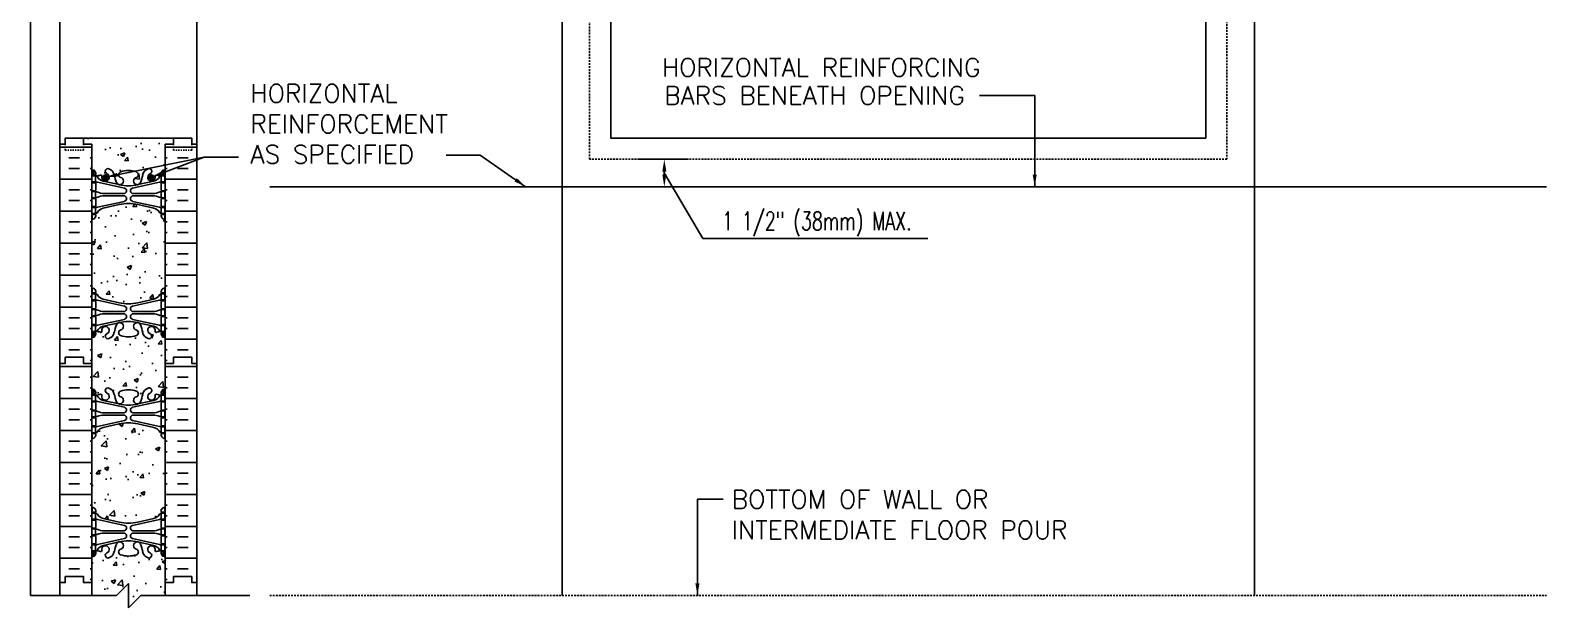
# Model space of a CAD drawing. Header units: inches. Extents: x 637 to 765, y 173 to 308.
# Drawn here: x 638.1 to 762.6, y 173.2 to 220.6 of the extents above; entities that cross this region are included whole.
import ezdxf
from ezdxf.enums import TextEntityAlignment as Align

# ---------------------------------------------------------------- set-up
doc = ezdxf.new("R2010")
doc.units = ezdxf.units.IN
doc.header["$LTSCALE"] = 0.05
doc.header["$MEASUREMENT"] = 0
doc.linetypes.add('DASHED2', pattern=[0.375, 0.25, -0.125])
doc.linetypes.add('HIDDEN2', pattern=[0.1875, 0.125, -0.0625])
for name, color, linetype in [('HATCH', 12, 'Continuous'), ('line25', 2, 'Continuous'), ('LINE3', 3, 'Continuous'), ('LINE9', 9, 'Continuous'), ('TEXT', 12, 'Continuous'), ('Web_Edge', 9, 'Continuous')]:
    doc.layers.add(name, color=color, linetype=linetype)
doc.styles.add('DIM', font='romans.shx', dxfattribs={"width": 0.7})
doc.styles.add('ROMANS', font='romans.shx', dxfattribs={"height": 1.5})
doc.styles.get("Standard").update_dxf_attribs({"font": 'romans.shx', "height": 0.75})
doc.dimstyles.new('ext_24', dxfattribs={"dimscale": 24, "dimtxt": 0.0625, "dimasz": 1, "dimexe": 2, "dimexo": 0.0625, "dimgap": 0.09375, "dimtad": 1, "dimdec": 1, "dimzin": 3, "dimdsep": 46, "dimlunit": 4, "dimtxsty": 'DIM', "dimcen": 0.09, "dimdle": 0.09375, "dimclrt": 12, "dimadec": 0, "dimazin": 0, "dimtfac": 1, "dimtdec": 1, "dimtmove": 2, "dimatfit": 3, "dimfxl": 0, "dimfrac": 2, "dimtolj": 1, "dimtzin": 0, "dimarcsym": 0})

msp = doc.modelspace()

# ---------------------------------------------------------------- hatches: boundary and pattern name
at = {"layer": 'HATCH'}
h = msp.add_hatch(dxfattribs=at)
h.set_pattern_fill('INSUL', color=256, scale=7, style=0)
h.set_pattern_definition([(0, (-2283.0335, -203.7268), (0, 2.625), []), (0, (-2283.0335, -202.8518), (0, 2.625), [0.875, -0.875]), (0, (-2283.0335, -201.9768), (0, 2.625), [0.875, -0.875])])
h.paths.add_polyline_path([(640.5, 193.28), (640.94, 193.28), (640.94, 193.78), (642.44, 193.78), (642.44, 193.28), (643.13, 193.28), (643.13, 211.28), (642.44, 211.28), (642.44, 211.78), (640.94, 211.78), (640.94, 211.28), (640.5, 211.28)])
h = msp.add_hatch(dxfattribs=at)
h.set_pattern_fill('AR-CONC', color=256, scale=0.5)
h.set_pattern_definition([(50, (0, 0), (3.586301, -0.313761), [0.375, -4.125]), (355, (0, 0), (-0.693757, 3.76096), [0.3, -3.3]), (100.45144, (0.299, -0.026), (2.892544, 3.4472), [0.3187, -3.50571]), (46.1842, (0, 1), (5.336207, -0.827596), [0.5625, -6.1875]), (96.6356, (0.4447, 0.931), (4.67331, 4.870593), [0.47805, -5.25857]), (351.1842, (0, 1), (4.67331, 4.870593), [0.45, -4.95]), (21, (0.5, 0.75), (2.984535, -2.013094), [0.375, -4.125]), (326, (0.5, 0.75), (1.216577, 3.62575), [0.3, -3.3]), (71.45144, (0.7487, 0.5822), (4.201112, 1.612656), [0.3187, -3.50571]), (37.5, (0, 0), (0.0607993, 1.6644693), [0, -3.26, 0, -3.35, 0, -3.3125]), (7.5, (0, 0), (1.3153477, 1.9720586), [0, -1.91, 0, -3.185, 0, -1.2625]), (327.5, (-1.115, 0), (2.6691122, -0.1127744), [0, -1.25, 0, -3.9, 0, -5.175]), (317.5, (-1.615, 0), (2.915931, 0.500525), [0, -1.625, 0, -2.59, 0, -3.675])])
h.paths.add_polyline_path([(649.13, 211.28), (649.82, 211.28), (649.82, 211.78), (642.44, 211.78), (642.44, 211.28), (643.13, 211.28), (643.13, 209.19, 0.064398), (643.24, 209.13), (643.33, 209.13), (643.33, 209.09, -0.249069), (643.44, 208.88), (643.44, 208.81, -0.414214), (643.38, 208.75), (643.33, 208.75), (643.33, 208.68), (643.43, 208.68, 0.10046), (643.83, 208.74, -0.601435), (643.95, 208.63, 2.182095), (644.36, 208.84, -1), (644.52, 209.25, -0.24438), (644.97, 208.73, 0.053157), (645.13, 208.12, 0.223253), (645.33, 207.95), (645.35, 207.95, 0.955472), (645.49, 208.54, -0.735593), (645.48, 209, -0.082755), (646.13, 209.11, -0.082755), (646.78, 209, -0.735593), (646.76, 208.54, 0.955472), (646.9, 207.95), (646.92, 207.95, 0.223253), (647.12, 208.12, 0.053157), (647.29, 208.73, -0.24438), (647.74, 209.25, -1), (647.9, 208.84, 2.182095), (648.31, 208.63, -0.601435), (648.43, 208.74, 0.10046), (648.82, 208.68), (648.93, 208.68), (648.93, 208.75), (648.88, 208.75, -0.414214), (648.82, 208.81), (648.82, 208.88, -0.249069), (648.93, 209.09), (648.93, 209.13), (649.02, 209.13, 0.064398), (649.13, 209.19)])
h.paths.add_polyline_path([(648.2, 208.56, -1), (647.83, 208.56, -1)], flags=16)
h.paths.add_polyline_path([(644.43, 208.56, -1), (644.06, 208.56, -1)], flags=16)
h.paths.add_polyline_path([(649.13, 205.06, 0.082415), (648.98, 205.14, -0.317837), (648.82, 205.38), (648.82, 205.45, -0.414214), (648.88, 205.51), (648.93, 205.51), (648.93, 205.58), (648.82, 205.58, -0.188973), (648.67, 205.67, 0.196323), (648.22, 206.02), (646.9, 206.31, 0.057795), (646.13, 206.4, 0.057795), (645.36, 206.31), (644.04, 206.02, 0.196323), (643.59, 205.67, -0.188973), (643.43, 205.58), (643.33, 205.58), (643.33, 205.51), (643.38, 205.51, -0.414214), (643.44, 205.45), (643.44, 205.38, -0.317837), (643.27, 205.14, 0.082415), (643.13, 205.06), (643.13, 199.5, 0.082415), (643.27, 199.42, -0.317837), (643.44, 199.19), (643.44, 199.12, -0.414214), (643.38, 199.06), (643.33, 199.06), (643.33, 198.99), (643.43, 198.99, -0.188973), (643.59, 198.89, 0.196323), (644.04, 198.55), (645.36, 198.25, 0.057795), (646.13, 198.17, 0.057795), (646.9, 198.25), (648.22, 198.55, 0.196323), (648.67, 198.89, -0.188973), (648.82, 198.99), (648.93, 198.99), (648.93, 199.06), (648.88, 199.06, -0.414214), (648.82, 199.12), (648.82, 199.19, -0.317837), (648.98, 199.42, 0.082415), (649.13, 199.5)])
h.paths.add_polyline_path([(649.13, 195.37, 0.064398), (649.02, 195.44), (648.93, 195.44), (648.93, 195.48, -0.249069), (648.82, 195.69), (648.82, 195.75, -0.414214), (648.88, 195.82), (648.93, 195.82), (648.93, 195.89), (648.82, 195.89, 0.10046), (648.43, 195.83, -0.601435), (648.31, 195.93, 2.182095), (647.9, 195.72, -1), (647.74, 195.31, -0.24438), (647.29, 195.83, 0.053157), (647.12, 196.45, 1.553132), (646.76, 196.02, -0.735593), (646.78, 195.57, -0.082755), (646.13, 195.46, -0.082755), (645.48, 195.57, -0.735593), (645.49, 196.02, 1.553132), (645.13, 196.45, 0.053157), (644.97, 195.83, -0.24438), (644.52, 195.31, -1), (644.36, 195.72, 2.182095), (643.95, 195.93, -0.601435), (643.83, 195.83, 0.10046), (643.43, 195.89), (643.33, 195.89), (643.33, 195.82), (643.38, 195.82, -0.414214), (643.44, 195.75), (643.44, 195.69, -0.249069), (643.33, 195.48), (643.33, 195.44), (643.24, 195.44, 0.064398), (643.13, 195.37), (643.13, 191.19, 0.064398), (643.24, 191.13), (643.33, 191.13), (643.33, 191.09, -0.249069), (643.44, 190.88), (643.44, 190.81, -0.414214), (643.38, 190.75), (643.33, 190.75), (643.33, 190.68), (643.43, 190.68, 0.10046), (643.83, 190.74, -0.601435), (643.95, 190.63, 2.182095), (644.36, 190.84, -1), (644.52, 191.25, -0.24438), (644.97, 190.73, 0.053157), (645.13, 190.12, 1.553132), (645.49, 190.54, -0.735593), (645.48, 191, -0.082755), (646.13, 191.11, -0.082755), (646.78, 191, -0.735593), (646.76, 190.54, 1.553132), (647.12, 190.12, 0.053157), (647.29, 190.73, -0.24438), (647.74, 191.25, -1), (647.9, 190.84, 2.182095), (648.31, 190.63, -0.601435), (648.43, 190.74, 0.10046), (648.82, 190.68), (648.93, 190.68), (648.93, 190.75), (648.88, 190.75, -0.414214), (648.82, 190.81), (648.82, 190.88, -0.249069), (648.93, 191.09), (648.93, 191.13), (649.02, 191.13, 0.064398), (649.13, 191.19)])
h.paths.add_polyline_path([(649.13, 187.06, 0.082415), (648.98, 187.14, -0.317837), (648.82, 187.38), (648.82, 187.45, -0.414214), (648.88, 187.51), (648.93, 187.51), (648.93, 187.58), (648.82, 187.58, -0.188973), (648.67, 187.67, 0.196323), (648.22, 188.02), (646.9, 188.31, 0.057795), (646.13, 188.4, 0.057795), (645.36, 188.31), (644.04, 188.02, 0.196323), (643.59, 187.67, -0.188973), (643.43, 187.58), (643.33, 187.58), (643.33, 187.51), (643.38, 187.51, -0.414214), (643.44, 187.45), (643.44, 187.38, -0.317837), (643.27, 187.14, 0.082415), (643.13, 187.06), (643.13, 181.5, 0.082415), (643.27, 181.42, -0.317837), (643.44, 181.19), (643.44, 181.12, -0.414214), (643.38, 181.06), (643.33, 181.06), (643.33, 180.99), (643.43, 180.99, -0.188973), (643.59, 180.89, 0.196323), (644.04, 180.55), (645.36, 180.25, 0.057795), (646.13, 180.17, 0.057795), (646.9, 180.25), (648.22, 180.55, 0.196323), (648.67, 180.89, -0.188973), (648.82, 180.99), (648.93, 180.99), (648.93, 181.06), (648.88, 181.06, -0.414214), (648.82, 181.12), (648.82, 181.19, -0.317837), (648.98, 181.42, 0.082415), (649.13, 181.5)])
h.paths.add_polyline_path([(649.13, 177.37, 0.064398), (649.02, 177.44), (648.93, 177.44), (648.93, 177.48, -0.249069), (648.82, 177.69), (648.82, 177.75, -0.414214), (648.88, 177.82), (648.93, 177.82), (648.93, 177.89), (648.82, 177.89, 0.10046), (648.43, 177.83, -0.601435), (648.31, 177.93, 2.182095), (647.9, 177.72, -1), (647.74, 177.31, -0.24438), (647.29, 177.83, 0.053157), (647.12, 178.45, 1.553132), (646.76, 178.02, -0.735593), (646.78, 177.57, -0.082755), (646.13, 177.46, -0.082755), (645.48, 177.57, -0.735593), (645.49, 178.02, 1.553132), (645.13, 178.45, 0.053157), (644.97, 177.83, -0.24438), (644.52, 177.31, -1), (644.36, 177.72, 2.182095), (643.95, 177.93, -0.601435), (643.83, 177.83, 0.10046), (643.43, 177.89), (643.33, 177.89), (643.33, 177.82), (643.38, 177.82, -0.414214), (643.44, 177.75), (643.44, 177.69, -0.249069), (643.33, 177.48), (643.33, 177.44), (643.24, 177.44, 0.064398), (643.13, 177.37), (643.13, 174.22), (645.13, 174.22), (646.13, 175.22), (646.13, 173.22), (647.13, 174.22), (649.13, 174.22)])
h = msp.add_hatch(dxfattribs=at)
h.set_pattern_fill('INSUL', color=256, scale=7, style=0)
h.set_pattern_definition([(180, (3575.2896, -203.7268), (0, 2.625), []), (180, (3575.2896, -202.8518), (0, 2.625), [0.875, -0.875]), (180, (3575.2896, -201.9768), (0, 2.625), [0.875, -0.875])])
h.paths.add_polyline_path([(651.75, 193.28), (651.32, 193.28), (651.32, 193.78), (649.82, 193.78), (649.82, 193.28), (649.13, 193.28), (649.13, 211.28), (649.82, 211.28), (649.82, 211.78), (651.32, 211.78), (651.32, 211.28), (651.75, 211.28)])
h = msp.add_hatch(dxfattribs=at)
h.set_pattern_fill('INSUL', color=256, scale=7, style=0)
h.set_pattern_definition([(0, (-2283.0335, -221.7268), (0, 2.625), []), (0, (-2283.0335, -220.8518), (0, 2.625), [0.875, -0.875]), (0, (-2283.0335, -219.9768), (0, 2.625), [0.875, -0.875])])
h.paths.add_polyline_path([(640.5, 175.28), (640.94, 175.28), (640.94, 175.78), (642.44, 175.78), (642.44, 175.28), (643.13, 175.28), (643.13, 193.28), (642.44, 193.28), (642.44, 193.78), (640.94, 193.78), (640.94, 193.28), (640.5, 193.28)])
h = msp.add_hatch(dxfattribs=at)
h.set_pattern_fill('INSUL', color=256, scale=7, style=0)
h.set_pattern_definition([(180, (3575.2896, -221.7268), (0, 2.625), []), (180, (3575.2896, -220.8518), (0, 2.625), [0.875, -0.875]), (180, (3575.2896, -219.9768), (0, 2.625), [0.875, -0.875])])
h.paths.add_polyline_path([(651.75, 175.28), (651.32, 175.28), (651.32, 175.78), (649.82, 175.78), (649.82, 175.28), (649.13, 175.28), (649.13, 193.28), (649.82, 193.28), (649.82, 193.78), (651.32, 193.78), (651.32, 193.28), (651.75, 193.28)])
at = {"layer": 'LINE3'}
for points in [[(644.43, 208.56, 1), (644.06, 208.56, 1)], [(648.2, 208.56, 1), (647.83, 208.56, 1)]]:
    msp.add_hatch(color=9, dxfattribs=at).paths.add_polyline_path(points)

# ---------------------------------------------------------------- linework, layer by layer
at = {"color": 12}
for p, q in [((640.5, 260.65), (640.5, 211.28)), ((651.75, 260.65), (651.75, 211.28)), ((642.44, 211.78), (649.82, 211.78))]:
    msp.add_line(p, q, dxfattribs=at)
at = {"layer": 'line25'}
for p, q in [((640.5, 174.22), (640.5, 211.28)), ((643.13, 211.28), (643.13, 174.22)), ((649.13, 174.22), (649.13, 211.28)), ((651.75, 174.22), (651.75, 211.28))]:
    msp.add_line(p, q, dxfattribs=at)
at = {"layer": 'line25', "color": 9, "linetype": 'HIDDEN2', "ltscale": 24}
msp.add_line((657.73, 174.22), (762.59, 174.22), dxfattribs=at)
msp.add_lwpolyline([(683.98, 262.4), (736.34, 262.4), (736.34, 210.03), (683.98, 210.03)], close=True, dxfattribs=at)
at = {"layer": 'line25'}
msp.add_lwpolyline([(685.73, 260.65), (734.59, 260.65), (734.59, 211.78), (685.73, 211.78)], close=True, dxfattribs=at)
for points in [[(640.5, 211.28), (640.94, 211.28), (640.94, 211.78), (642.44, 211.78), (642.44, 211.28), (643.13, 211.28)], [(651.75, 211.28), (651.32, 211.28), (651.32, 211.78), (649.82, 211.78), (649.82, 211.28), (649.13, 211.28)], [(643.13, 193.28), (642.44, 193.28), (642.44, 193.78), (640.94, 193.78), (640.94, 193.28), (640.5, 193.28)], [(649.13, 193.28), (649.82, 193.28), (649.82, 193.78), (651.32, 193.78), (651.32, 193.28), (651.75, 193.28)], [(643.13, 175.28), (642.44, 175.28), (642.44, 175.78), (640.94, 175.78), (640.94, 175.28), (640.5, 175.28)], [(649.13, 175.28), (649.82, 175.28), (649.82, 175.78), (651.32, 175.78), (651.32, 175.28), (651.75, 175.28)]]:
    msp.add_lwpolyline(points, dxfattribs=at)
at = {"layer": 'LINE3', "color": 5}
for p, q in [((738.59, 174.22), (738.59, 282.22)), ((681.73, 174.22), (681.73, 274.69)), ((657.73, 207.78), (762.59, 207.78))]:
    msp.add_line(p, q, dxfattribs=at)
at = {"layer": 'LINE3', "color": 9}
for centre in [(644.24, 208.56), (648.01, 208.56)]:
    msp.add_circle(centre, 0.188, dxfattribs=at)
at = {"layer": 'LINE9'}
for p, q in [((638.07, 233.08), (638.07, 174.22)), ((645.13, 174.22), (646.13, 175.22)), ((646.13, 175.22), (646.13, 173.22)), ((638.07, 174.22), (645.13, 174.22)), ((646.13, 173.22), (647.13, 174.22)), ((647.13, 174.22), (656.1, 174.22))]:
    msp.add_line(p, q, dxfattribs=at)
at = {"layer": 'LINE9', "linetype": 'DASHED2', "ltscale": 0.15}
for points in [[(640.94, 211.28), (640.94, 211.28), (640.94, 210.78), (642.44, 210.78), (642.44, 211.28), (642.44, 211.28)], [(649.82, 211.28), (649.82, 211.28), (649.82, 210.78), (651.32, 210.78), (651.32, 211.28), (651.32, 211.28)]]:
    msp.add_lwpolyline(points, dxfattribs=at)
at = {"layer": 'TEXT'}
for p, q in [((688.06, 210.03), (692.13, 210.03)), ((690.13, 208.78), (690.13, 209.03)), ((688.06, 207.78), (692.13, 207.78))]:
    msp.add_line(p, q, dxfattribs=at)
at = {"layer": 'TEXT', "color": 12}
for p, q in [((690.13, 208.91), (693.3, 203.53)), ((693.3, 203.53), (711.77, 203.53))]:
    msp.add_line(p, q, dxfattribs=at)
at = {"layer": 'TEXT'}
for points in [[(689.97, 209.03), (690.3, 209.03), (690.13, 210.03)], [(689.97, 208.78), (690.3, 208.78), (690.13, 207.78)]]:
    msp.add_solid(points, dxfattribs=at)
at = {"layer": 'Web_Edge', "color": 12}
for p, q in [((643.13, 208.85), (643.17, 208.85)), ((643.13, 208.75), (643.38, 208.75)), ((643.13, 208.11), (643.38, 208.11)), ((643.24, 209.13), (643.33, 209.13)), ((643.24, 208.75), (643.24, 208.68)), ((643.24, 208.18), (643.24, 208.11)), ((643.33, 209.13), (643.33, 209.09)), ((643.33, 208.75), (643.33, 208.68)), ((643.33, 208.18), (643.33, 208.11)), ((643.44, 208.88), (643.44, 208.81)), ((643.44, 208.05), (643.44, 207.51)), ((643.58, 208.16), (645.79, 207.67)), ((644.04, 208.24), (645.36, 207.95)), ((648.68, 208.16), (646.47, 207.67)), ((648.22, 208.24), (646.9, 207.95)), ((648.82, 208.88), (648.82, 208.81)), ((648.82, 208.05), (648.82, 207.51)), ((649.13, 208.75), (648.88, 208.75)), ((649.13, 208.11), (648.88, 208.11)), ((649.02, 209.13), (648.93, 209.13)), ((648.93, 209.13), (648.93, 209.09)), ((648.93, 208.75), (648.93, 208.68)), ((648.93, 208.18), (648.93, 208.11)), ((649.02, 208.75), (649.02, 208.68)), ((649.02, 208.18), (649.02, 208.11)), ((649.13, 208.85), (649.09, 208.85)), ((643.13, 207.45), (643.38, 207.45)), ((643.13, 206.81), (643.38, 206.81)), ((643.24, 207.45), (643.24, 207.38)), ((643.24, 206.88), (643.24, 206.81)), ((643.33, 207.45), (643.33, 207.38)), ((643.33, 206.88), (643.33, 206.81)), ((643.44, 206.75), (643.44, 206.21)), ((644.14, 207.22), (645.74, 207.22)), ((644.14, 207.04), (645.74, 207.04)), ((648.11, 207.22), (646.52, 207.22)), ((648.11, 207.04), (646.52, 207.04)), ((648.82, 206.75), (648.82, 206.21)), ((649.13, 207.45), (648.88, 207.45)), ((649.13, 206.81), (648.88, 206.81)), ((648.93, 207.45), (648.93, 207.38)), ((648.93, 206.88), (648.93, 206.81)), ((649.02, 207.45), (649.02, 207.38)), ((649.02, 206.88), (649.02, 206.81)), ((643.13, 206.15), (643.38, 206.15)), ((643.13, 205.51), (643.38, 205.51)), ((643.24, 206.15), (643.24, 206.08)), ((643.24, 205.58), (643.24, 205.51)), ((643.33, 206.15), (643.33, 206.08)), ((643.33, 205.58), (643.33, 205.51)), ((643.58, 206.1), (645.79, 206.58)), ((644.04, 206.02), (645.36, 206.31)), ((648.68, 206.1), (646.47, 206.58)), ((648.22, 206.02), (646.9, 206.31)), ((649.13, 206.15), (648.88, 206.15)), ((649.13, 205.51), (648.88, 205.51)), ((648.93, 206.15), (648.93, 206.08)), ((648.93, 205.58), (648.93, 205.51)), ((649.02, 206.15), (649.02, 206.08)), ((649.02, 205.58), (649.02, 205.51)), ((643.14, 205.39), (643.14, 205.2)), ((643.44, 205.38), (643.44, 205.45)), ((648.82, 205.38), (648.82, 205.45)), ((649.12, 205.39), (649.12, 205.2)), ((643.14, 199.18), (643.14, 199.36)), ((649.12, 199.18), (649.12, 199.36)), ((643.13, 199.06), (643.38, 199.06)), ((643.13, 198.42), (643.38, 198.42)), ((643.24, 198.99), (643.24, 199.06)), ((643.24, 198.42), (643.24, 198.49)), ((643.33, 198.99), (643.33, 199.06)), ((643.33, 198.42), (643.33, 198.49)), ((643.44, 199.19), (643.44, 199.12)), ((643.44, 197.82), (643.44, 198.35)), ((643.58, 198.46), (645.79, 197.98)), ((644.04, 198.55), (645.36, 198.25)), ((648.68, 198.46), (646.47, 197.98)), ((648.22, 198.55), (646.9, 198.25)), ((648.82, 199.19), (648.82, 199.12)), ((648.82, 197.82), (648.82, 198.35)), ((649.13, 199.06), (648.88, 199.06)), ((649.13, 198.42), (648.88, 198.42)), ((648.93, 198.99), (648.93, 199.06)), ((648.93, 198.42), (648.93, 198.49)), ((649.02, 198.99), (649.02, 199.06)), ((649.02, 198.42), (649.02, 198.49)), ((643.13, 197.76), (643.38, 197.76)), ((643.13, 197.12), (643.38, 197.12)), ((643.24, 197.69), (643.24, 197.76)), ((643.24, 197.12), (643.24, 197.19)), ((643.33, 197.69), (643.33, 197.76)), ((643.33, 197.12), (643.33, 197.19)), ((643.44, 196.52), (643.44, 197.05)), ((643.58, 196.41), (645.79, 196.89)), ((644.14, 197.53), (645.74, 197.53)), ((644.14, 197.35), (645.74, 197.35)), ((648.68, 196.41), (646.47, 196.89)), ((648.11, 197.53), (646.52, 197.53)), ((648.11, 197.35), (646.52, 197.35)), ((648.82, 196.52), (648.82, 197.05)), ((649.13, 197.76), (648.88, 197.76)), ((649.13, 197.12), (648.88, 197.12)), ((648.93, 197.69), (648.93, 197.76)), ((648.93, 197.12), (648.93, 197.19)), ((649.02, 197.69), (649.02, 197.76)), ((649.02, 197.12), (649.02, 197.19)), ((643.13, 196.46), (643.38, 196.46)), ((643.13, 195.82), (643.38, 195.82)), ((643.13, 195.72), (643.17, 195.72)), ((643.24, 196.39), (643.24, 196.46)), ((643.24, 195.82), (643.24, 195.89)), ((643.33, 196.39), (643.33, 196.46)), ((643.33, 195.82), (643.33, 195.89)), ((643.44, 195.69), (643.44, 195.75)), ((644.04, 196.33), (645.36, 196.62)), ((648.22, 196.33), (646.9, 196.62)), ((648.82, 195.69), (648.82, 195.75)), ((649.13, 196.46), (648.88, 196.46)), ((649.13, 195.82), (648.88, 195.82)), ((648.93, 196.39), (648.93, 196.46)), ((648.93, 195.82), (648.93, 195.89)), ((649.02, 196.39), (649.02, 196.46)), ((649.02, 195.82), (649.02, 195.89)), ((649.13, 195.72), (649.09, 195.72)), ((643.24, 195.44), (643.33, 195.44)), ((643.33, 195.44), (643.33, 195.48)), ((648.93, 195.44), (648.93, 195.48)), ((649.02, 195.44), (648.93, 195.44)), ((643.13, 190.85), (643.17, 190.85)), ((643.13, 190.75), (643.38, 190.75)), ((643.24, 191.13), (643.33, 191.13)), ((643.24, 190.75), (643.24, 190.68)), ((643.33, 191.13), (643.33, 191.09)), ((643.33, 190.75), (643.33, 190.68)), ((643.44, 190.88), (643.44, 190.81)), ((648.82, 190.88), (648.82, 190.81)), ((649.13, 190.75), (648.88, 190.75)), ((649.02, 191.13), (648.93, 191.13)), ((648.93, 191.13), (648.93, 191.09)), ((648.93, 190.75), (648.93, 190.68)), ((649.02, 190.75), (649.02, 190.68)), ((649.13, 190.85), (649.09, 190.85)), ((643.13, 190.11), (643.38, 190.11)), ((643.13, 189.45), (643.38, 189.45)), ((643.24, 190.18), (643.24, 190.11)), ((643.24, 189.45), (643.24, 189.38)), ((643.33, 190.18), (643.33, 190.11)), ((643.33, 189.45), (643.33, 189.38)), ((643.44, 190.05), (643.44, 189.51)), ((643.58, 190.16), (645.79, 189.67)), ((644.04, 190.24), (645.36, 189.95)), ((648.68, 190.16), (646.47, 189.67)), ((648.22, 190.24), (646.9, 189.95)), ((648.82, 190.05), (648.82, 189.51)), ((649.13, 190.11), (648.88, 190.11)), ((649.13, 189.45), (648.88, 189.45)), ((648.93, 190.18), (648.93, 190.11)), ((648.93, 189.45), (648.93, 189.38)), ((649.02, 190.18), (649.02, 190.11)), ((649.02, 189.45), (649.02, 189.38)), ((643.13, 188.81), (643.38, 188.81)), ((643.13, 188.15), (643.38, 188.15)), ((643.24, 188.88), (643.24, 188.81)), ((643.24, 188.15), (643.24, 188.08)), ((643.33, 188.88), (643.33, 188.81)), ((643.33, 188.15), (643.33, 188.08)), ((643.44, 188.75), (643.44, 188.21)), ((643.58, 188.1), (645.79, 188.58)), ((644.04, 188.02), (645.36, 188.31)), ((644.14, 189.22), (645.74, 189.22)), ((644.14, 189.04), (645.74, 189.04)), ((648.68, 188.1), (646.47, 188.58)), ((648.11, 189.22), (646.52, 189.22)), ((648.11, 189.04), (646.52, 189.04)), ((648.22, 188.02), (646.9, 188.31)), ((648.82, 188.75), (648.82, 188.21)), ((649.13, 188.81), (648.88, 188.81)), ((649.13, 188.15), (648.88, 188.15)), ((648.93, 188.88), (648.93, 188.81)), ((648.93, 188.15), (648.93, 188.08)), ((649.02, 188.88), (649.02, 188.81)), ((649.02, 188.15), (649.02, 188.08)), ((643.13, 187.51), (643.38, 187.51)), ((643.14, 187.39), (643.14, 187.2)), ((643.24, 187.58), (643.24, 187.51)), ((643.33, 187.58), (643.33, 187.51)), ((643.44, 187.38), (643.44, 187.45)), ((648.82, 187.38), (648.82, 187.45)), ((649.13, 187.51), (648.88, 187.51)), ((648.93, 187.58), (648.93, 187.51)), ((649.02, 187.58), (649.02, 187.51)), ((649.12, 187.39), (649.12, 187.2)), ((643.13, 181.06), (643.38, 181.06)), ((643.14, 181.18), (643.14, 181.36)), ((643.24, 180.99), (643.24, 181.06)), ((643.33, 180.99), (643.33, 181.06)), ((643.44, 181.19), (643.44, 181.12)), ((648.82, 181.19), (648.82, 181.12)), ((649.13, 181.06), (648.88, 181.06)), ((648.93, 180.99), (648.93, 181.06)), ((649.02, 180.99), (649.02, 181.06)), ((649.12, 181.18), (649.12, 181.36)), ((643.13, 180.42), (643.38, 180.42)), ((643.13, 179.76), (643.38, 179.76)), ((643.24, 180.42), (643.24, 180.49)), ((643.24, 179.69), (643.24, 179.76)), ((643.33, 180.42), (643.33, 180.49)), ((643.33, 179.69), (643.33, 179.76)), ((643.44, 179.82), (643.44, 180.35)), ((643.58, 180.46), (645.79, 179.98)), ((644.04, 180.55), (645.36, 180.25)), ((644.14, 179.53), (645.74, 179.53)), ((644.14, 179.35), (645.74, 179.35)), ((648.68, 180.46), (646.47, 179.98)), ((648.11, 179.53), (646.52, 179.53)), ((648.11, 179.35), (646.52, 179.35)), ((648.22, 180.55), (646.9, 180.25)), ((648.82, 179.82), (648.82, 180.35)), ((649.13, 180.42), (648.88, 180.42)), ((649.13, 179.76), (648.88, 179.76)), ((648.93, 180.42), (648.93, 180.49)), ((648.93, 179.69), (648.93, 179.76)), ((649.02, 180.42), (649.02, 180.49)), ((649.02, 179.69), (649.02, 179.76)), ((643.13, 179.12), (643.38, 179.12)), ((643.13, 178.46), (643.38, 178.46)), ((643.24, 179.12), (643.24, 179.19)), ((643.24, 178.39), (643.24, 178.46)), ((643.33, 179.12), (643.33, 179.19)), ((643.33, 178.39), (643.33, 178.46)), ((643.44, 178.52), (643.44, 179.05)), ((643.58, 178.41), (645.79, 178.89)), ((644.04, 178.33), (645.36, 178.62)), ((648.68, 178.41), (646.47, 178.89)), ((648.22, 178.33), (646.9, 178.62)), ((648.82, 178.52), (648.82, 179.05)), ((649.13, 179.12), (648.88, 179.12)), ((649.13, 178.46), (648.88, 178.46)), ((648.93, 179.12), (648.93, 179.19)), ((648.93, 178.39), (648.93, 178.46)), ((649.02, 179.12), (649.02, 179.19)), ((649.02, 178.39), (649.02, 178.46)), ((643.13, 177.82), (643.38, 177.82)), ((643.13, 177.72), (643.17, 177.72)), ((643.24, 177.82), (643.24, 177.89)), ((643.24, 177.44), (643.33, 177.44)), ((643.33, 177.82), (643.33, 177.89)), ((643.33, 177.44), (643.33, 177.48)), ((643.44, 177.69), (643.44, 177.75)), ((648.82, 177.69), (648.82, 177.75)), ((649.13, 177.82), (648.88, 177.82)), ((648.93, 177.82), (648.93, 177.89)), ((648.93, 177.44), (648.93, 177.48)), ((649.02, 177.44), (648.93, 177.44)), ((649.02, 177.82), (649.02, 177.89)), ((649.13, 177.72), (649.09, 177.72))]:
    msp.add_line(p, q, dxfattribs=at)
for points in [[(643.13, 208.18), (643.43, 208.18), (643.43, 208.68), (643.13, 208.68)], [(649.12, 208.18), (648.82, 208.18), (648.82, 208.68), (649.12, 208.68)], [(643.13, 206.88), (643.43, 206.88), (643.43, 207.38), (643.13, 207.38)], [(649.12, 206.88), (648.82, 206.88), (648.82, 207.38), (649.12, 207.38)], [(643.13, 205.58), (643.43, 205.58), (643.43, 206.08), (643.13, 206.08)], [(649.12, 205.58), (648.82, 205.58), (648.82, 206.08), (649.12, 206.08)], [(643.13, 198.99), (643.43, 198.99), (643.43, 198.49), (643.13, 198.49)], [(649.12, 198.99), (648.82, 198.99), (648.82, 198.49), (649.12, 198.49)], [(643.13, 197.69), (643.43, 197.69), (643.43, 197.19), (643.13, 197.19)], [(649.12, 197.69), (648.82, 197.69), (648.82, 197.19), (649.12, 197.19)], [(643.13, 196.39), (643.43, 196.39), (643.43, 195.89), (643.13, 195.89)], [(649.12, 196.39), (648.82, 196.39), (648.82, 195.89), (649.12, 195.89)], [(643.13, 190.18), (643.43, 190.18), (643.43, 190.68), (643.13, 190.68)], [(649.12, 190.18), (648.82, 190.18), (648.82, 190.68), (649.12, 190.68)], [(643.13, 188.88), (643.43, 188.88), (643.43, 189.38), (643.13, 189.38)], [(649.12, 188.88), (648.82, 188.88), (648.82, 189.38), (649.12, 189.38)], [(643.13, 187.58), (643.43, 187.58), (643.43, 188.08), (643.13, 188.08)], [(649.12, 187.58), (648.82, 187.58), (648.82, 188.08), (649.12, 188.08)], [(643.13, 180.99), (643.43, 180.99), (643.43, 180.49), (643.13, 180.49)], [(649.12, 180.99), (648.82, 180.99), (648.82, 180.49), (649.12, 180.49)], [(643.13, 179.69), (643.43, 179.69), (643.43, 179.19), (643.13, 179.19)], [(649.12, 179.69), (648.82, 179.69), (648.82, 179.19), (649.12, 179.19)], [(643.13, 178.39), (643.43, 178.39), (643.43, 177.89), (643.13, 177.89)], [(649.12, 178.39), (648.82, 178.39), (648.82, 177.89), (649.12, 177.89)]]:
    msp.add_lwpolyline(points, close=True, dxfattribs=at)
for centre, radius, start, end in [((644.44, 209.05), 0.22, 68.1963, 248.1963), ((644.24, 208.56), 0.745, 13.2652, 68.1963), ((648.01, 208.56), 0.745, 111.8037, 166.7348), ((647.82, 209.05), 0.22, 291.8037, 111.8037), ((643.44, 209.59), 0.5, 231.6833, 250.5288), ((643.44, 209.59), 0.6, 238.8907, 245.0748), ((643.17, 208.87), 0.02, 270, 14.1541), ((643.43, 208.93), 0.25, 140.1145, 222.4609), ((643.18, 209.02), 0.02, 340.7916, 65.0748), ((643.27, 209.06), 0.045, 319.1879, 141.448), ((643.28, 208.8), 0.045, 222.4609, 42.4609), ((643.19, 208.88), 0.25, 0, 70.5288), ((643.43, 208.93), 0.16, 140.0001, 222.4609), ((643.38, 208.81), 0.0625, 270, 0), ((643.38, 208.05), 0.0625, 0, 90), ((643.49, 209.68), 1, 266.7879, 289.9067), ((643.39, 208.43), 0.25, 37.2777, 80.0823), ((643.34, 207.18), 1, 76.4291, 84.7991), ((644.24, 208.96), 0.75, 210.155, 254.5838), ((643.86, 208.65), 0.09, 346.6795, 108.8651), ((644.24, 208.56), 0.305, 166.6795, 68.1963), ((647.93, 209.2), 3, 189.0273, 201.1984), ((645.41, 208.25), 0.305, 205.3782, 74.2747), ((645.56, 208.77), 0.24, 108.923, 254.2747), ((646.13, 207.11), 2, 90, 108.923), ((646.13, 207.11), 2, 71.077, 90), ((646.85, 208.25), 0.305, 105.7253, 334.6218), ((646.7, 208.77), 0.24, 285.7253, 71.077), ((644.33, 209.2), 3, 338.8016, 350.9727), ((648.01, 208.56), 0.305, 111.8037, 13.3205), ((648.02, 208.96), 0.75, 285.4162, 329.845), ((648.4, 208.65), 0.09, 71.1349, 193.3205), ((648.77, 209.68), 1, 250.0933, 273.2121), ((648.87, 208.43), 0.25, 99.9177, 142.7223), ((648.91, 207.18), 1, 95.2009, 103.5709), ((649.07, 208.88), 0.25, 109.4712, 180), ((648.88, 208.81), 0.0625, 180, 270), ((648.88, 208.05), 0.0625, 90, 180), ((648.98, 208.8), 0.045, 137.5391, 317.5391), ((648.98, 209.06), 0.045, 38.552, 220.8121), ((648.82, 208.93), 0.16, 317.5391, 39.9999), ((648.82, 209.59), 0.5, 289.4712, 308.3167), ((648.82, 208.93), 0.25, 317.5391, 39.8855), ((649.08, 209.02), 0.02, 114.9252, 199.2084), ((648.82, 209.59), 0.6, 294.9252, 301.1093), ((649.09, 208.87), 0.02, 165.8459, 270), ((643.38, 207.51), 0.0625, 270, 0), ((643.38, 206.75), 0.0625, 0, 90), ((643.43, 207.16), 0.219, 60.4937, 88.92), ((643.43, 207.1), 0.219, 271.08, 299.5063), ((643.43, 207.1), 0.219, 271.08, 299.5063), ((644.17, 208.82), 1.6, 246.5673, 268.9203), ((644.17, 205.44), 1.6, 91.0797, 113.4327), ((644.17, 205.44), 1.6, 91.0797, 113.4327), ((646.13, 211.21), 3.36, 256.7692, 270), ((645.74, 207.45), 0.23, 270, 77.6055), ((645.74, 206.81), 0.23, 282.3945, 90), ((646.13, 211.21), 3.36, 270, 283.2308), ((646.52, 207.45), 0.23, 102.3945, 270), ((646.52, 206.81), 0.23, 90, 257.6055), ((648.08, 208.82), 1.6, 271.0797, 293.4327), ((648.08, 205.44), 1.6, 66.5673, 88.9203), ((648.08, 205.44), 1.6, 66.5673, 88.9203), ((648.83, 207.16), 0.219, 91.08, 119.5063), ((648.83, 207.1), 0.219, 240.4937, 268.92), ((648.83, 207.1), 0.219, 240.4937, 268.92), ((648.88, 207.51), 0.0625, 180, 270), ((648.88, 206.75), 0.0625, 90, 180), ((643.38, 206.21), 0.0625, 270, 0), ((643.38, 205.45), 0.0625, 360, 90), ((643.34, 207.07), 1, 275.2009, 283.5709), ((643.39, 205.83), 0.25, 279.9177, 322.7223), ((644.24, 205.3), 0.75, 105.4162, 149.845), ((646.13, 203.04), 3.36, 90, 103.2308), ((646.13, 203.04), 3.36, 76.7692, 90), ((648.02, 205.3), 0.75, 30.155, 74.5838), ((648.87, 205.83), 0.25, 217.2777, 260.0823), ((648.91, 207.07), 1, 256.4291, 264.7991), ((648.88, 206.21), 0.0625, 180, 270), ((648.88, 205.45), 0.0625, 90, 180), ((643.12, 205.39), 0.02, 0, 60.012), ((643.12, 205.2), 0.02, 301.073, 0), ((643.44, 204.67), 0.6, 121.073, 121.1093), ((643.44, 204.67), 0.5, 109.4712, 128.3167), ((643.19, 205.38), 0.25, 289.4712, 360), ((649.07, 205.38), 0.25, 180, 250.5288), ((648.82, 204.67), 0.5, 51.6833, 70.5288), ((649.14, 205.39), 0.02, 119.988, 180), ((649.14, 205.2), 0.02, 180, 238.927), ((648.82, 204.67), 0.6, 58.8907, 58.927), ((643.44, 199.89), 0.5, 231.6833, 250.5288), ((643.44, 199.89), 0.6, 238.8907, 238.927), ((643.12, 199.36), 0.02, 360, 58.927), ((643.19, 199.19), 0.25, 0, 70.5288), ((649.07, 199.19), 0.25, 109.4712, 180), ((648.82, 199.89), 0.5, 289.4712, 308.3167), ((649.14, 199.36), 0.02, 121.073, 180), ((648.82, 199.89), 0.6, 301.073, 301.1093), ((643.12, 199.18), 0.02, 299.988, 360), ((643.38, 199.12), 0.0625, 270, 0), ((643.38, 198.35), 0.0625, 0, 90), ((643.39, 198.74), 0.25, 37.2777, 80.0823), ((643.34, 197.49), 1, 76.4291, 84.7991), ((644.24, 199.27), 0.75, 210.155, 254.5838), ((646.13, 201.52), 3.36, 256.7692, 270), ((646.13, 201.52), 3.36, 270, 283.2308), ((648.02, 199.27), 0.75, 285.4162, 329.845), ((648.87, 198.74), 0.25, 99.9177, 142.7223), ((648.91, 197.49), 1, 95.2009, 103.5709), ((648.88, 199.12), 0.0625, 180, 270), ((648.88, 198.35), 0.0625, 90, 180), ((649.14, 199.18), 0.02, 180, 240.012), ((643.38, 197.82), 0.0625, 270, 0), ((643.38, 197.05), 0.0625, 0, 90), ((643.43, 197.47), 0.219, 60.4937, 88.92), ((643.43, 197.47), 0.219, 60.4937, 88.92), ((643.43, 197.41), 0.219, 271.08, 299.5063), ((644.17, 199.13), 1.6, 246.5673, 268.9203), ((644.17, 199.13), 1.6, 246.5673, 268.9203), ((644.17, 195.75), 1.6, 91.0797, 113.4327), ((645.74, 197.76), 0.23, 270, 77.6055), ((645.74, 197.12), 0.23, 282.3945, 90), ((646.52, 197.76), 0.23, 102.3945, 270), ((646.52, 197.12), 0.23, 90, 257.6055), ((648.08, 199.13), 1.6, 271.0797, 293.4327), ((648.08, 199.13), 1.6, 271.0797, 293.4327), ((648.08, 195.75), 1.6, 66.5673, 88.9203), ((648.83, 197.47), 0.219, 91.08, 119.5063), ((648.83, 197.47), 0.219, 91.08, 119.5063), ((648.83, 197.41), 0.219, 240.4937, 268.92), ((648.88, 197.82), 0.0625, 180, 270), ((648.88, 197.05), 0.0625, 90, 180), ((643.44, 194.98), 0.6, 114.9252, 121.1093), ((643.17, 195.7), 0.02, 345.8459, 90), ((643.43, 195.63), 0.25, 137.5391, 219.8855), ((643.18, 195.54), 0.02, 294.9252, 19.2084), ((643.27, 195.5), 0.045, 218.552, 40.8121), ((643.28, 195.77), 0.045, 317.5391, 137.5391), ((643.43, 195.63), 0.16, 137.5391, 219.9999), ((643.19, 195.69), 0.25, 289.4712, 360), ((643.38, 196.52), 0.0625, 270, 0), ((643.38, 195.75), 0.0625, 360, 90), ((643.34, 197.38), 1, 275.2009, 283.5709), ((643.39, 196.13), 0.25, 279.9177, 322.7223), ((643.49, 194.89), 1, 70.0933, 93.2121), ((644.24, 195.6), 0.75, 105.4162, 149.845), ((643.86, 195.91), 0.09, 251.1349, 13.3205), ((644.24, 196), 0.305, 291.8037, 193.3205), ((644.44, 195.52), 0.22, 111.8037, 291.8037), ((644.24, 196), 0.745, 291.8037, 346.7348), ((647.93, 195.36), 3, 158.8016, 170.9727), ((645.41, 196.32), 0.305, 285.7253, 154.6218), ((645.56, 195.79), 0.24, 105.7253, 251.077), ((646.13, 193.35), 3.36, 90, 103.2308), ((646.13, 197.46), 2, 251.077, 270), ((646.13, 193.35), 3.36, 76.7692, 90), ((646.13, 197.46), 2, 270, 288.923), ((646.85, 196.32), 0.305, 25.3782, 254.2747), ((646.7, 195.79), 0.24, 288.923, 74.2747), ((644.33, 195.36), 3, 9.0273, 21.1984), ((648.01, 196), 0.745, 193.2652, 248.1963), ((648.01, 196), 0.305, 346.6795, 248.1963), ((647.82, 195.52), 0.22, 248.1963, 68.1963), ((648.02, 195.6), 0.75, 30.155, 74.5838), ((648.4, 195.91), 0.09, 166.6795, 288.8651), ((648.77, 194.89), 1, 86.7879, 109.9067), ((648.87, 196.13), 0.25, 217.2777, 260.0823), ((648.91, 197.38), 1, 256.4291, 264.7991), ((648.88, 196.52), 0.0625, 180, 270), ((648.88, 195.75), 0.0625, 90, 180), ((649.07, 195.69), 0.25, 180, 250.5288), ((648.98, 195.77), 0.045, 42.4609, 222.4609), ((648.82, 195.63), 0.16, 320.0001, 42.4609), ((648.98, 195.5), 0.045, 139.1879, 321.448), ((648.82, 195.63), 0.25, 320.1145, 42.4609), ((649.08, 195.54), 0.02, 160.7916, 245.0748), ((649.09, 195.7), 0.02, 90, 194.1541), ((648.82, 194.98), 0.6, 58.8907, 65.0748), ((643.44, 194.98), 0.5, 109.4712, 128.3167), ((648.82, 194.98), 0.5, 51.6833, 70.5288), ((643.44, 191.59), 0.5, 231.6833, 250.5288), ((643.44, 191.59), 0.6, 238.8907, 245.0748), ((643.17, 190.87), 0.02, 270, 14.1541), ((643.43, 190.93), 0.25, 140.1145, 222.4609), ((643.18, 191.02), 0.02, 340.7916, 65.0748), ((643.27, 191.06), 0.045, 319.1879, 141.448), ((643.28, 190.8), 0.045, 222.4609, 42.4609), ((643.19, 190.88), 0.25, 0, 70.5288), ((643.43, 190.93), 0.16, 140.0001, 222.4609), ((643.38, 190.81), 0.0625, 270, 0), ((643.49, 191.68), 1, 266.7879, 289.9067), ((643.39, 190.43), 0.25, 37.2777, 80.0823), ((644.24, 190.96), 0.75, 210.155, 254.5838), ((643.86, 190.65), 0.09, 346.6795, 108.8651), ((644.24, 190.56), 0.305, 166.6795, 68.1963), ((644.44, 191.05), 0.22, 68.1963, 248.1963), ((644.24, 190.56), 0.745, 13.2652, 68.1963), ((647.93, 191.2), 3, 189.0273, 201.1984), ((645.41, 190.25), 0.305, 205.3782, 74.2747), ((645.56, 190.77), 0.24, 108.923, 254.2747), ((646.13, 189.11), 2, 90, 108.923), ((646.13, 189.11), 2, 71.077, 90), ((646.85, 190.25), 0.305, 105.7253, 334.6218), ((646.7, 190.77), 0.24, 285.7253, 71.077), ((644.33, 191.2), 3, 338.8016, 350.9727), ((648.01, 190.56), 0.745, 111.8037, 166.7348), ((648.01, 190.56), 0.305, 111.8037, 13.3205), ((647.82, 191.05), 0.22, 291.8037, 111.8037), ((648.02, 190.96), 0.75, 285.4162, 329.845), ((648.4, 190.65), 0.09, 71.1349, 193.3205), ((648.77, 191.68), 1, 250.0933, 273.2121), ((648.87, 190.43), 0.25, 99.9177, 142.7223), ((649.07, 190.88), 0.25, 109.4712, 180), ((648.88, 190.81), 0.0625, 180, 270), ((648.98, 190.8), 0.045, 137.5391, 317.5391), ((648.98, 191.06), 0.045, 38.552, 220.8121), ((648.82, 190.93), 0.16, 317.5391, 39.9999), ((648.82, 191.59), 0.5, 289.4712, 308.3167), ((648.82, 190.93), 0.25, 317.5391, 39.8855), ((649.08, 191.02), 0.02, 114.9252, 199.2084), ((648.82, 191.59), 0.6, 294.9252, 301.1093), ((649.09, 190.87), 0.02, 165.8459, 270), ((643.38, 190.05), 0.0625, 0, 90), ((643.38, 189.51), 0.0625, 270, 0), ((643.34, 189.18), 1, 76.4291, 84.7991), ((643.43, 189.16), 0.219, 60.4937, 88.92), ((644.17, 190.82), 1.6, 246.5673, 268.9203), ((646.13, 193.21), 3.36, 256.7692, 270), ((645.74, 189.45), 0.23, 270, 77.6055), ((646.13, 193.21), 3.36, 270, 283.2308), ((646.52, 189.45), 0.23, 102.3945, 270), ((648.08, 190.82), 1.6, 271.0797, 293.4327), ((648.91, 189.18), 1, 95.2009, 103.5709), ((648.83, 189.16), 0.219, 91.08, 119.5063), ((648.88, 190.05), 0.0625, 90, 180), ((648.88, 189.51), 0.0625, 180, 270), ((643.38, 188.75), 0.0625, 0, 90), ((643.38, 188.21), 0.0625, 270, 0), ((643.43, 189.1), 0.219, 271.08, 299.5063), ((643.43, 189.1), 0.219, 271.08, 299.5063), ((643.34, 189.07), 1, 275.2009, 283.5709), ((644.17, 187.44), 1.6, 91.0797, 113.4327), ((644.17, 187.44), 1.6, 91.0797, 113.4327), ((646.13, 185.04), 3.36, 90, 103.2308), ((645.74, 188.81), 0.23, 282.3945, 90), ((646.13, 185.04), 3.36, 76.7692, 90), ((646.52, 188.81), 0.23, 90, 257.6055), ((648.08, 187.44), 1.6, 66.5673, 88.9203), ((648.08, 187.44), 1.6, 66.5673, 88.9203), ((648.91, 189.07), 1, 256.4291, 264.7991), ((648.83, 189.1), 0.219, 240.4937, 268.92), ((648.83, 189.1), 0.219, 240.4937, 268.92), ((648.88, 188.75), 0.0625, 90, 180), ((648.88, 188.21), 0.0625, 180, 270), ((643.12, 187.39), 0.02, 0, 60.012), ((643.12, 187.2), 0.02, 301.073, 0), ((643.44, 186.67), 0.6, 121.073, 121.1093), ((643.44, 186.67), 0.5, 109.4712, 128.3167), ((643.19, 187.38), 0.25, 289.4712, 360), ((643.38, 187.45), 0.0625, 360, 90), ((643.39, 187.83), 0.25, 279.9177, 322.7223), ((644.24, 187.3), 0.75, 105.4162, 149.845), ((648.02, 187.3), 0.75, 30.155, 74.5838), ((648.87, 187.83), 0.25, 217.2777, 260.0823), ((648.88, 187.45), 0.0625, 90, 180), ((649.07, 187.38), 0.25, 180, 250.5288), ((648.82, 186.67), 0.5, 51.6833, 70.5288), ((649.14, 187.39), 0.02, 119.988, 180), ((649.14, 187.2), 0.02, 180, 238.927), ((648.82, 186.67), 0.6, 58.8907, 58.927), ((643.44, 181.89), 0.5, 231.6833, 250.5288), ((643.44, 181.89), 0.6, 238.8907, 238.927), ((643.12, 181.36), 0.02, 360, 58.927), ((643.12, 181.18), 0.02, 299.988, 360), ((643.19, 181.19), 0.25, 0, 70.5288), ((643.38, 181.12), 0.0625, 270, 0), ((643.39, 180.74), 0.25, 37.2777, 80.0823), ((644.24, 181.27), 0.75, 210.155, 254.5838), ((648.02, 181.27), 0.75, 285.4162, 329.845), ((648.87, 180.74), 0.25, 99.9177, 142.7223), ((649.07, 181.19), 0.25, 109.4712, 180), ((648.88, 181.12), 0.0625, 180, 270), ((648.82, 181.89), 0.5, 289.4712, 308.3167), ((649.14, 181.36), 0.02, 121.073, 180), ((649.14, 181.18), 0.02, 180, 240.012), ((648.82, 181.89), 0.6, 301.073, 301.1093), ((643.38, 180.35), 0.0625, 0, 90), ((643.38, 179.82), 0.0625, 270, 0), ((643.34, 179.49), 1, 76.4291, 84.7991), ((643.43, 179.47), 0.219, 60.4937, 88.92), ((643.43, 179.47), 0.219, 60.4937, 88.92), ((644.17, 181.13), 1.6, 246.5673, 268.9203), ((644.17, 181.13), 1.6, 246.5673, 268.9203), ((644.17, 177.75), 1.6, 91.0797, 113.4327), ((646.13, 183.52), 3.36, 256.7692, 270), ((645.74, 179.76), 0.23, 270, 77.6055), ((645.74, 179.12), 0.23, 282.3945, 90), ((646.13, 183.52), 3.36, 270, 283.2308), ((646.52, 179.76), 0.23, 102.3945, 270), ((646.52, 179.12), 0.23, 90, 257.6055), ((648.08, 181.13), 1.6, 271.0797, 293.4327), ((648.08, 181.13), 1.6, 271.0797, 293.4327), ((648.08, 177.75), 1.6, 66.5673, 88.9203), ((648.91, 179.49), 1, 95.2009, 103.5709), ((648.83, 179.47), 0.219, 91.08, 119.5063), ((648.83, 179.47), 0.219, 91.08, 119.5063), ((648.88, 180.35), 0.0625, 90, 180), ((648.88, 179.82), 0.0625, 180, 270), ((643.38, 179.05), 0.0625, 0, 90), ((643.38, 178.52), 0.0625, 270, 0), ((643.43, 179.41), 0.219, 271.08, 299.5063), ((643.34, 179.38), 1, 275.2009, 283.5709), ((644.24, 177.6), 0.75, 105.4162, 149.845), ((644.24, 178), 0.305, 291.8037, 193.3205), ((647.93, 177.36), 3, 158.8016, 170.9727), ((645.41, 178.32), 0.305, 285.7253, 154.6218), ((646.13, 175.35), 3.36, 90, 103.2308), ((646.13, 175.35), 3.36, 76.7692, 90), ((646.85, 178.32), 0.305, 25.3782, 254.2747), ((644.33, 177.36), 3, 9.0273, 21.1984), ((648.01, 178), 0.305, 346.6795, 248.1963), ((648.02, 177.6), 0.75, 30.155, 74.5838), ((648.91, 179.38), 1, 256.4291, 264.7991), ((648.83, 179.41), 0.219, 240.4937, 268.92), ((648.88, 179.05), 0.0625, 90, 180), ((648.88, 178.52), 0.0625, 180, 270), ((643.44, 176.98), 0.6, 114.9252, 121.1093), ((643.44, 176.98), 0.5, 109.4712, 128.3167), ((643.17, 177.7), 0.02, 345.8459, 90), ((643.43, 177.63), 0.25, 137.5391, 219.8855), ((643.18, 177.54), 0.02, 294.9252, 19.2084), ((643.27, 177.5), 0.045, 218.552, 40.8121), ((643.28, 177.77), 0.045, 317.5391, 137.5391), ((643.43, 177.63), 0.16, 137.5391, 219.9999), ((643.19, 177.69), 0.25, 289.4712, 360), ((643.38, 177.75), 0.0625, 360, 90), ((643.39, 178.13), 0.25, 279.9177, 322.7223), ((643.49, 176.89), 1, 70.0933, 93.2121), ((643.86, 177.91), 0.09, 251.1349, 13.3205), ((644.44, 177.52), 0.22, 111.8037, 291.8037), ((644.24, 178), 0.745, 291.8037, 346.7348), ((645.56, 177.79), 0.24, 105.7253, 251.077), ((646.13, 179.46), 2, 251.077, 270), ((646.13, 179.46), 2, 270, 288.923), ((646.7, 177.79), 0.24, 288.923, 74.2747), ((648.01, 178), 0.745, 193.2652, 248.1963), ((647.82, 177.52), 0.22, 248.1963, 68.1963), ((648.4, 177.91), 0.09, 166.6795, 288.8651), ((648.77, 176.89), 1, 86.7879, 109.9067), ((648.87, 178.13), 0.25, 217.2777, 260.0823), ((648.88, 177.75), 0.0625, 90, 180), ((649.07, 177.69), 0.25, 180, 250.5288), ((648.98, 177.77), 0.045, 42.4609, 222.4609), ((648.82, 177.63), 0.16, 320.0001, 42.4609), ((648.98, 177.5), 0.045, 139.1879, 321.448), ((648.82, 176.98), 0.5, 51.6833, 70.5288), ((648.82, 177.63), 0.25, 320.1145, 42.4609), ((649.08, 177.54), 0.02, 160.7916, 245.0748), ((649.09, 177.7), 0.02, 90, 194.1541), ((648.82, 176.98), 0.6, 58.8907, 65.0748)]:
    msp.add_arc(centre, radius, start, end, dxfattribs=at)

# ---------------------------------------------------------------- texts
at = {"layer": 'TEXT', "style": 'ROMANS'}
for s, p in [('HORIZONTAL REINFORCING', (716.1, 217.57)), ('BARS BENEATH OPENING', (714.81, 215.27))]:
    msp.add_text(s, height=1.5, dxfattribs=at).set_placement(p, align=Align.MIDDLE_RIGHT)
at = {"layer": 'TEXT', "char_height": 1.5, "attachment_point": 1}
for s, insert, width in [('HORIZONTAL REINFORCEMENT AS SPECIFIED', (656.15, 216.19), 15.5333), ('BOTTOM OF WALL OR INTERMEDIATE FLOOR POUR', (695.67, 182.86), 35.4773)]:
    msp.add_mtext(s, dxfattribs=dict(at, insert=insert, width=width))
at = {"layer": 'TEXT', "color": 12, "insert": (702.66, 204.72), "char_height": 1.5, "attachment_point": 5, "style": 'DIM'}
msp.add_mtext('\\A1;1 1/2" (38mm) MAX.', dxfattribs=at)

# ---------------------------------------------------------------- leaders
at = {"layer": 'TEXT'}
for points, override in [([(720.55, 207.78), (720.56, 215.28), (716.01, 215.28)], {"dimscale": 1}), ([(644.24, 208.56), (652.33, 210.2)], {"dimscale": 1, "dimexe": 1.1875, "dimtad": 0}), ([(648.01, 208.56), (652.33, 210.2), (655.16, 210.2)], {"dimscale": 1, "dimexe": 1.1875, "dimtad": 0}), ([(678.74, 207.78), (675.01, 210.38), (672.23, 210.38)], {"dimscale": 1}), ([(692.85, 174.22), (692.85, 182.12), (694.97, 182.12)], {"dimscale": 1, "dimexe": 1.1875, "dimtad": 0})]:
    msp.add_leader(points, dimstyle='ext_24', override=override, dxfattribs=at)

doc.saveas('drawing.dxf')
